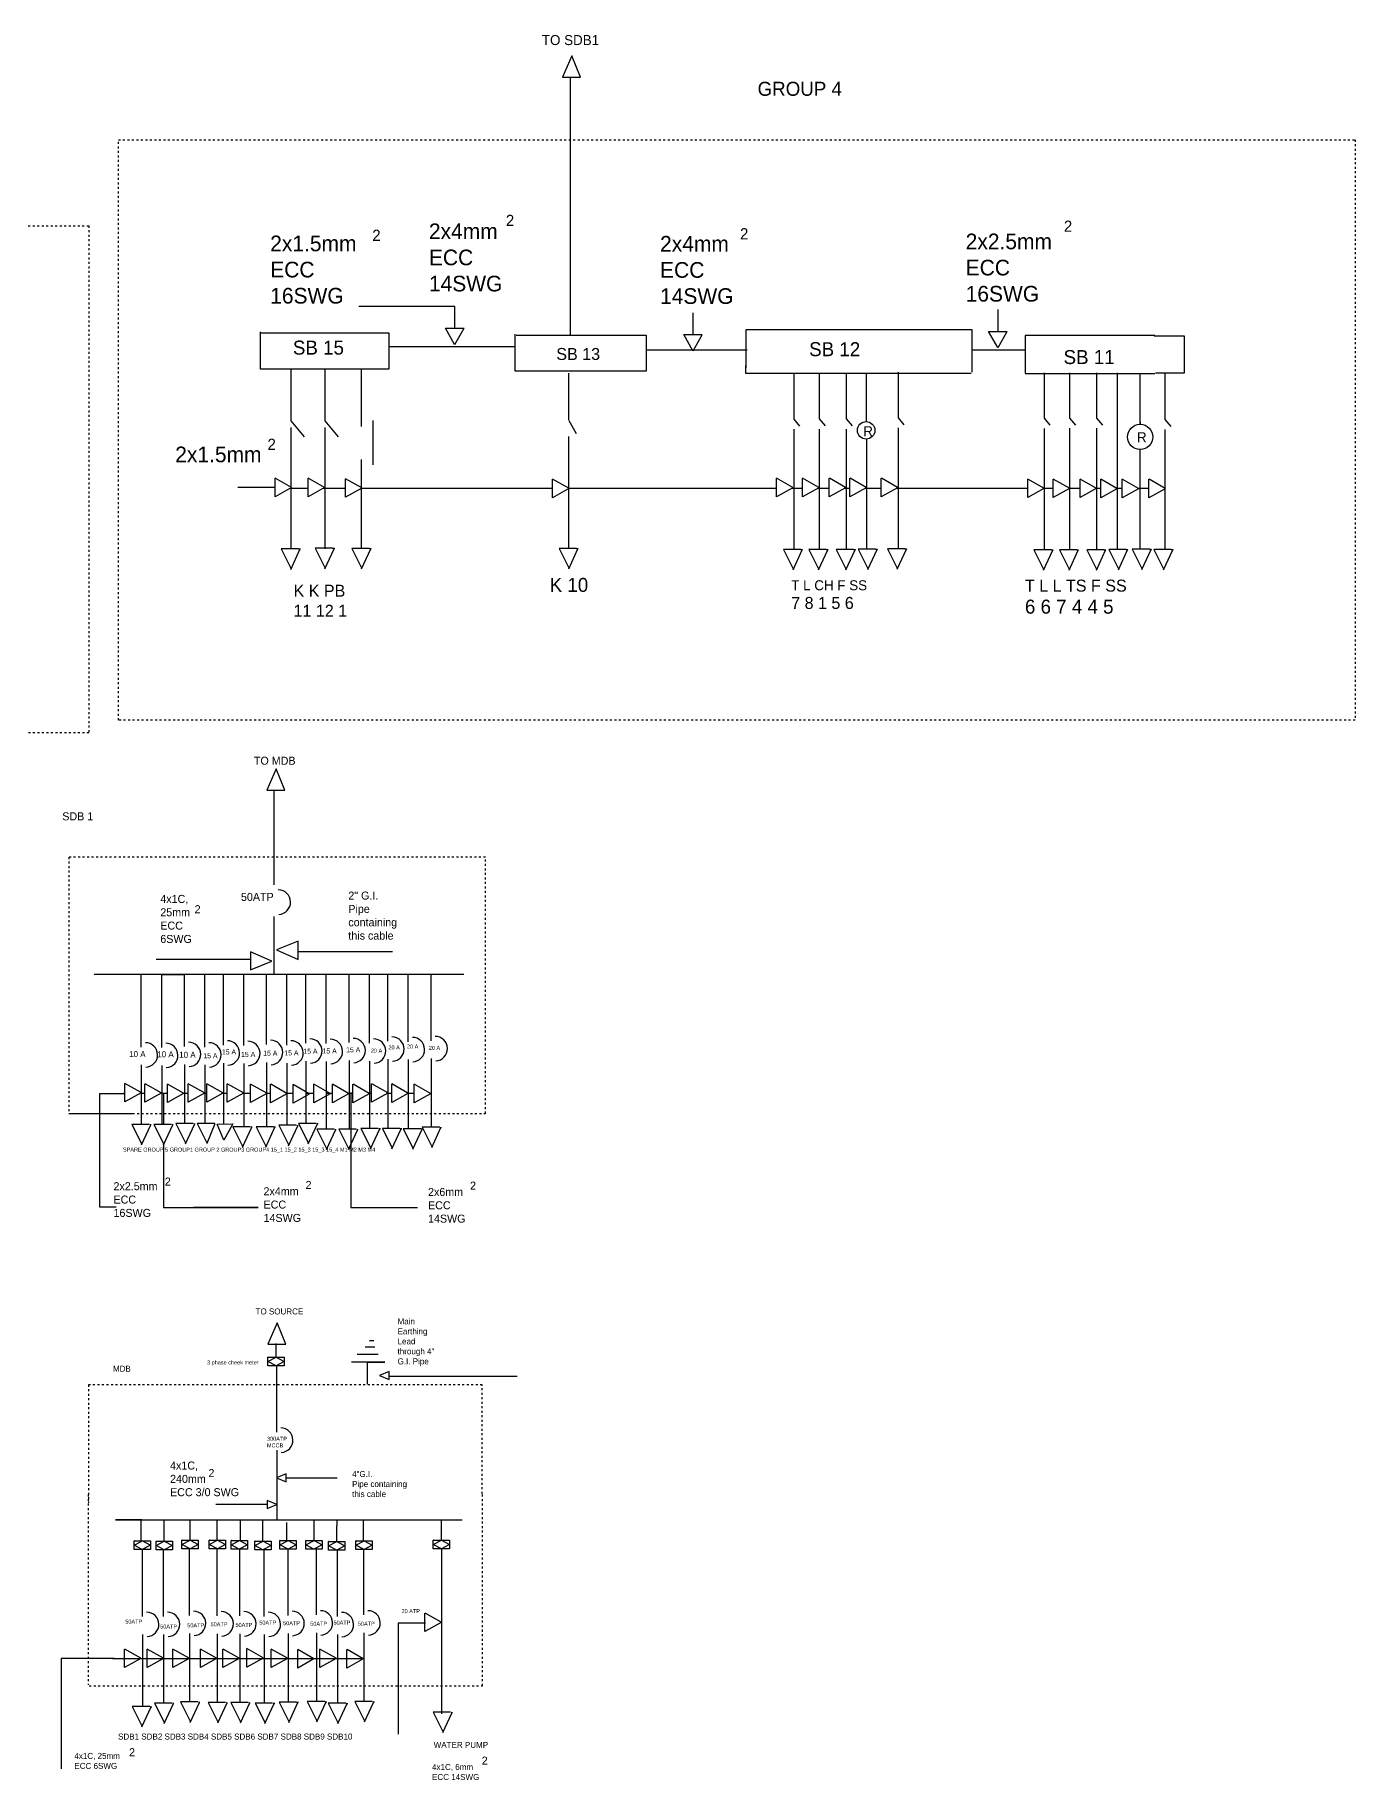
# Model space of a CAD drawing. Header units: inches. Extents: x 18 to 148, y -45 to 52.
# Drawn here: x 82.3 to 148.2, y -35.5 to 51.8 of the extents above; entities that cross this region are included whole.
import ezdxf

# ---------------------------------------------------------------- set-up
doc = ezdxf.new("R2010")
doc.units = ezdxf.units.IN
doc.header["$MEASUREMENT"] = 0
doc.linetypes.add('DOT2', pattern=[0.125, 0, -0.125])
doc.layers.add('Layer1', color=7, linetype='DOT2')

msp = doc.modelspace()

# ---------------------------------------------------------------- linework, layer by layer
for p, q in [((109.105, 50.713), (108.635, 49.645)), ((109.536, 49.645), (109.105, 50.713)), ((108.635, 49.645), (109.536, 49.645)), ((109.034, 39.765), (109.034, 49.663)), ((109.034, 36.756), (109.034, 39.765)), ((103.266, 38.189), (98.474, 38.189)), ((103.266, 37.089), (103.266, 38.189)), ((115.167, 36.772), (115.167, 37.872)), ((130.401, 36.93), (130.401, 38.031)), ((93.555, 35.055), (93.555, 36.914)), ((93.555, 36.876), (99.972, 36.876)), ((99.972, 36.876), (99.972, 35.055)), ((103.251, 36.287), (102.795, 37.099)), ((102.795, 37.099), (103.725, 37.099)), ((103.263, 36.287), (103.725, 37.093)), ((106.281, 34.95), (106.281, 36.799)), ((106.324, 36.756), (112.82, 36.756)), ((112.82, 36.756), (112.82, 34.95)), ((115.152, 35.97), (114.697, 36.782)), ((114.697, 36.782), (115.626, 36.782)), ((115.165, 35.97), (115.626, 36.776)), ((117.809, 35.118), (117.809, 37.041)), ((117.809, 37.041), (129.086, 37.041)), ((129.086, 37.041), (129.086, 34.898)), ((130.386, 36.129), (129.93, 36.941)), ((129.93, 36.941), (130.86, 36.941)), ((130.398, 36.129), (130.86, 36.934)), ((132.171, 36.73), (131.751, 36.73)), ((131.751, 36.73), (131.751, 34.846)), ((138.235, 36.729), (132.047, 36.729)), ((138.202, 36.712), (139.698, 36.712)), ((139.698, 36.712), (139.698, 34.844)), ((99.992, 36.182), (106.286, 36.182)), ((112.845, 36.023), (117.87, 36.023)), ((129.137, 36.023), (131.729, 36.023)), ((99.972, 35.055), (93.555, 35.055)), ((95.063, 35.025), (95.063, 32.462)), ((96.76, 35.025), (96.76, 32.462)), ((98.589, 35.043), (98.589, 32.184)), ((112.82, 34.95), (106.281, 34.95)), ((117.808, 34.832), (117.808, 35.23)), ((125.403, 34.894), (125.403, 32.626)), ((108.952, 32.504), (108.952, 34.858)), ((129.055, 34.832), (117.808, 34.832)), ((120.193, 34.822), (120.193, 32.554)), ((121.469, 34.833), (121.469, 32.565)), ((122.813, 34.834), (122.813, 32.566)), ((123.826, 32.451), (123.826, 34.834)), ((131.762, 34.841), (138.235, 34.841)), ((132.699, 34.864), (132.699, 32.597)), ((133.975, 34.875), (133.975, 32.608)), ((135.319, 34.876), (135.319, 32.608)), ((136.35, 34.875), (136.35, 26.07)), ((137.5, 32.328), (137.5, 34.82)), ((139.698, 34.844), (138.264, 34.844)), ((138.734, 34.811), (138.734, 32.543)), ((95.063, 32.462), (95.742, 31.671)), ((96.76, 32.462), (97.439, 31.671)), ((99.165, 32.492), (99.165, 30.272)), ((108.95, 32.493), (109.325, 31.833)), ((120.193, 32.554), (120.487, 32.203)), ((121.469, 32.565), (121.762, 32.214)), ((122.813, 32.566), (123.106, 32.214)), ((125.403, 32.626), (125.696, 32.274)), ((132.699, 32.597), (132.992, 32.245)), ((133.975, 32.608), (134.268, 32.256)), ((135.319, 32.608), (135.612, 32.257)), ((137.5, 32.395), (137.5, 32.328)), ((138.734, 32.543), (139.028, 32.191)), ((95.069, 32.144), (95.069, 26.07)), ((96.765, 32.144), (96.765, 26.07)), ((108.947, 31.685), (108.947, 26.07)), ((120.193, 32.046), (120.193, 26.07)), ((121.469, 32.057), (121.469, 26.07)), ((122.813, 32.058), (122.813, 26.07)), ((123.844, 28.849), (123.844, 31.559)), ((125.403, 32.118), (125.403, 26.07)), ((132.699, 32.088), (132.699, 26.07)), ((133.975, 32.099), (133.975, 26.07)), ((135.319, 32.1), (135.319, 26.07)), ((138.734, 32.035), (138.734, 26.07)), ((98.589, 30.541), (98.589, 26.07)), ((137.5, 26.07), (137.5, 31.033)), ((94.305, 29.134), (92.425, 29.134)), ((94.289, 28.675), (94.289, 29.605)), ((95.101, 29.131), (94.289, 28.675)), ((95.101, 29.143), (94.295, 29.605)), ((95.071, 29.099), (95.937, 29.099)), ((95.937, 28.675), (95.937, 29.605)), ((96.749, 29.131), (95.937, 28.675)), ((96.749, 29.143), (95.943, 29.605)), ((96.691, 29.099), (97.798, 29.099)), ((97.798, 28.649), (97.798, 29.578)), ((98.609, 29.104), (97.798, 28.649)), ((98.609, 29.117), (97.804, 29.578)), ((98.589, 29.099), (98.647, 29.099)), ((98.647, 29.099), (108.142, 29.099)), ((108.142, 28.629), (108.142, 29.558)), ((108.954, 29.084), (108.142, 28.629)), ((108.954, 29.097), (108.148, 29.558)), ((108.947, 29.099), (119.331, 29.099)), ((119.331, 28.673), (119.331, 29.603)), ((120.143, 29.128), (119.331, 28.673)), ((120.143, 29.141), (119.337, 29.603)), ((120.09, 29.099), (120.628, 29.099)), ((120.628, 28.673), (120.628, 29.603)), ((121.44, 29.128), (120.628, 28.673)), ((121.44, 29.141), (120.635, 29.603)), ((121.387, 29.099), (121.97, 29.099)), ((121.97, 28.673), (121.97, 29.603)), ((122.781, 29.128), (121.97, 28.673)), ((122.781, 29.141), (121.976, 29.603)), ((122.729, 29.099), (123.003, 29.099)), ((123.003, 28.673), (123.003, 29.603)), ((123.815, 29.128), (123.003, 28.673)), ((123.815, 29.141), (123.009, 29.603)), ((123.762, 29.099), (124.567, 29.099)), ((123.844, 26.07), (123.844, 28.867)), ((124.567, 28.673), (124.567, 29.603)), ((125.379, 29.128), (124.567, 28.673)), ((125.379, 29.141), (124.574, 29.603)), ((125.327, 29.099), (131.882, 29.099)), ((131.882, 28.63), (131.882, 29.56)), ((132.694, 29.086), (131.882, 28.63)), ((132.694, 29.098), (131.889, 29.56)), ((132.693, 29.099), (133.155, 29.099)), ((133.155, 28.63), (133.155, 29.56)), ((133.967, 29.086), (133.155, 28.63)), ((133.967, 29.098), (133.161, 29.56)), ((133.966, 29.099), (134.498, 29.099)), ((134.498, 28.63), (134.498, 29.56)), ((135.309, 29.086), (134.498, 28.63)), ((135.309, 29.098), (134.504, 29.56)), ((135.309, 29.099), (135.53, 29.099)), ((135.53, 28.623), (135.53, 29.552)), ((136.341, 29.078), (135.53, 28.623)), ((136.341, 29.091), (135.536, 29.552)), ((136.327, 29.099), (136.597, 29.099)), ((136.597, 28.622), (136.597, 29.552)), ((137.408, 29.077), (136.597, 28.622)), ((137.408, 29.09), (136.603, 29.552)), ((137.393, 29.099), (137.937, 29.099)), ((137.937, 28.622), (137.937, 29.552)), ((138.749, 29.078), (137.937, 28.622)), ((138.749, 29.09), (137.943, 29.552)), ((138.734, 29.099), (138.755, 29.099)), ((95.452, 26.065), (94.581, 26.065)), ((94.581, 26.065), (95.078, 25.071)), ((95.063, 25.047), (95.525, 26.047)), ((95.452, 26.065), (95.533, 26.065)), ((95.533, 26.065), (95.525, 26.047)), ((97.154, 26.1), (96.284, 26.1)), ((96.284, 26.1), (96.781, 25.105)), ((96.766, 25.081), (97.228, 26.081)), ((97.154, 26.1), (97.236, 26.1)), ((97.236, 26.1), (97.228, 26.081)), ((98.995, 26.088), (98.124, 26.088)), ((98.124, 26.088), (98.621, 25.094)), ((98.606, 25.07), (99.068, 26.07)), ((98.995, 26.088), (99.076, 26.088)), ((99.076, 26.088), (99.068, 26.07)), ((109.342, 26.088), (108.471, 26.088)), ((108.471, 26.088), (108.969, 25.094)), ((108.953, 25.07), (109.415, 26.07)), ((109.342, 26.088), (109.424, 26.088)), ((109.424, 26.088), (109.415, 26.07)), ((120.546, 26.038), (119.675, 26.038)), ((119.675, 26.038), (120.173, 25.044)), ((120.157, 25.02), (120.619, 26.019)), ((120.546, 26.038), (120.631, 26.038)), ((120.631, 26.038), (120.619, 26.019)), ((121.817, 26.038), (120.947, 26.038)), ((120.947, 26.038), (121.444, 25.044)), ((121.429, 25.02), (121.891, 26.019)), ((121.817, 26.038), (121.899, 26.038)), ((121.899, 26.038), (121.891, 26.019)), ((123.183, 26.038), (122.312, 26.038)), ((122.312, 26.038), (122.81, 25.044)), ((122.794, 25.02), (123.256, 26.019)), ((123.183, 26.038), (123.264, 26.038)), ((123.264, 26.038), (123.256, 26.019)), ((124.282, 26.053), (123.411, 26.053)), ((123.411, 26.053), (123.909, 25.059)), ((123.893, 25.035), (124.355, 26.035)), ((124.282, 26.053), (124.363, 26.053)), ((124.363, 26.053), (124.355, 26.035)), ((124.363, 26.053), (124.363, 26.053)), ((125.747, 26.074), (124.877, 26.074)), ((124.877, 26.074), (125.374, 25.08)), ((125.359, 25.056), (125.821, 26.056)), ((125.747, 26.074), (125.829, 26.074)), ((125.829, 26.074), (125.821, 26.056)), ((133.065, 26.019), (132.194, 26.019)), ((132.194, 26.019), (132.692, 25.025)), ((132.676, 25.001), (133.138, 26.001)), ((133.065, 26.019), (133.15, 26.019)), ((133.15, 26.019), (133.138, 26.001)), ((134.336, 26.019), (133.466, 26.019)), ((133.466, 26.019), (133.963, 25.025)), ((133.948, 25.001), (134.41, 26.001)), ((134.336, 26.019), (134.418, 26.019)), ((134.418, 26.019), (134.41, 26.001)), ((135.702, 26.019), (134.831, 26.019)), ((134.831, 26.019), (135.329, 25.025)), ((135.313, 25.001), (135.775, 26.001)), ((135.702, 26.019), (135.784, 26.019)), ((135.784, 26.019), (135.775, 26.001)), ((136.801, 26.035), (135.93, 26.035)), ((135.93, 26.035), (136.428, 25.041)), ((136.412, 25.017), (136.874, 26.017)), ((136.801, 26.035), (136.882, 26.035)), ((136.882, 26.035), (136.874, 26.017)), ((136.882, 26.035), (136.882, 26.035)), ((137.97, 26.054), (137.1, 26.054)), ((137.1, 26.054), (137.597, 25.059)), ((137.581, 25.035), (138.043, 26.035)), ((137.97, 26.054), (138.052, 26.054)), ((138.052, 26.054), (138.043, 26.035)), ((139.052, 26.033), (138.181, 26.033)), ((138.181, 26.033), (138.679, 25.039)), ((138.663, 25.015), (139.125, 26.015)), ((139.052, 26.033), (139.133, 26.033)), ((139.133, 26.033), (139.125, 26.015)), ((94.339, 15.074), (93.87, 14.005)), ((94.77, 14.005), (94.339, 15.074)), ((93.87, 14.005), (94.77, 14.005)), ((94.245, 9.288), (94.245, 14.005)), ((94.245, 4.843), (94.245, 7.705)), ((95.43, 6.457), (94.361, 6.025)), ((95.43, 5.556), (95.43, 6.457)), ((88.335, 5.561), (93.052, 5.561)), ((94.121, 5.467), (93.052, 5.936)), ((93.052, 5.936), (93.052, 5.036)), ((93.052, 5.036), (94.121, 5.467)), ((94.361, 6.025), (95.43, 5.556)), ((100.147, 5.931), (95.43, 5.931)), ((103.719, 4.806), (85.238, 4.806)), ((87.599, 4.515), (87.599, 4.802)), ((87.601, 1.175), (87.601, 4.519)), ((88.62, 1.151), (88.62, 4.495)), ((88.621, 4.458), (88.621, 4.805)), ((88.621, 4.805), (89.768, 4.805)), ((89.759, 4.526), (89.759, 4.809)), ((89.759, 1.199), (89.759, 4.543)), ((89.768, 4.805), (89.761, 4.805)), ((90.778, 1.175), (90.778, 4.519)), ((90.779, 4.511), (90.779, 4.809)), ((91.699, 1.272), (91.699, 4.616)), ((91.701, 4.57), (91.701, 4.804)), ((92.718, 4.594), (92.718, 4.799)), ((92.718, 1.248), (92.718, 4.591)), ((93.855, 4.643), (93.855, 4.809)), ((93.858, 1.296), (93.858, 4.64)), ((94.874, 4.599), (94.874, 4.804)), ((94.876, 1.272), (94.876, 4.616)), ((95.822, 1.369), (95.822, 4.713)), ((95.825, 4.716), (95.825, 4.809)), ((96.84, 4.692), (96.84, 4.799)), ((96.841, 1.345), (96.841, 4.688)), ((97.977, 4.736), (97.977, 4.799)), ((97.981, 1.393), (97.981, 4.737)), ((98.997, 4.707), (98.997, 4.809)), ((98.999, 1.369), (98.999, 4.713)), ((99.921, 1.466), (99.921, 4.81)), ((100.939, 1.441), (100.939, 4.785)), ((102.079, 1.49), (102.079, 4.834)), ((87.601, 0.278), (87.601, -2.689)), ((88.62, 0.254), (88.62, -2.689)), ((89.759, 0.303), (89.759, -2.647)), ((90.778, 0.278), (90.778, -2.647)), ((91.699, 0.375), (91.699, -2.678)), ((92.718, 0.351), (92.718, -2.812)), ((93.858, 0.4), (93.858, -2.812)), ((94.876, 0.375), (94.876, -2.738)), ((95.822, 0.472), (95.822, -2.64)), ((96.841, 0.448), (96.841, -2.936)), ((97.981, 0.496), (97.981, -2.936)), ((98.999, 0.472), (98.999, -2.894)), ((99.921, 0.569), (99.921, -2.894)), ((100.939, 0.545), (100.939, -2.908)), ((102.079, 0.593), (102.079, -2.837)), ((86.776, -1.572), (86.776, -0.642)), ((87.587, -1.104), (86.782, -0.642)), ((87.783, -1.588), (87.783, -0.658)), ((88.595, -1.12), (87.789, -0.658)), ((88.9, -1.603), (88.9, -0.674)), ((89.712, -1.135), (88.906, -0.674)), ((89.939, -1.588), (89.939, -0.658)), ((90.751, -1.12), (89.945, -0.658)), ((90.867, -1.588), (90.867, -0.658)), ((91.679, -1.12), (90.874, -0.658)), ((91.89, -1.588), (91.89, -0.658)), ((92.702, -1.12), (91.897, -0.658)), ((93.055, -1.603), (93.055, -0.674)), ((93.867, -1.135), (93.061, -0.674)), ((94.062, -1.619), (94.062, -0.689)), ((94.874, -1.151), (94.068, -0.689)), ((95.179, -1.635), (95.179, -0.705)), ((95.991, -1.167), (95.186, -0.705)), ((96.218, -1.619), (96.218, -0.689)), ((97.03, -1.151), (96.224, -0.689)), ((97.147, -1.619), (97.147, -0.689)), ((97.958, -1.151), (97.153, -0.689)), ((98.17, -1.619), (98.17, -0.689)), ((98.981, -1.151), (98.176, -0.689)), ((99.103, -1.587), (99.103, -0.657)), ((99.915, -1.119), (99.109, -0.657)), ((100.11, -1.603), (100.11, -0.673)), ((100.922, -1.135), (100.116, -0.673)), ((101.228, -1.619), (101.228, -0.689)), ((102.039, -1.151), (101.234, -0.689)), ((86.75, -1.157), (85.517, -1.157)), ((85.517, -1.157), (85.517, -6.814)), ((86.713, -1.124), (86.776, -1.124)), ((87.587, -1.116), (86.776, -1.572)), ((87.574, -1.124), (87.783, -1.124)), ((88.595, -1.132), (87.783, -1.588)), ((88.62, -1.124), (88.9, -1.124)), ((88.715, -1.123), (88.715, -2.689)), ((89.712, -1.148), (88.9, -1.603)), ((89.692, -1.124), (89.939, -1.124)), ((90.751, -1.132), (89.939, -1.588)), ((90.778, -1.124), (90.867, -1.124)), ((91.679, -1.132), (90.867, -1.588)), ((91.699, -1.124), (91.89, -1.124)), ((92.702, -1.132), (91.89, -1.588)), ((92.718, -1.124), (93.055, -1.124)), ((93.867, -1.148), (93.055, -1.603)), ((93.847, -1.124), (94.062, -1.124)), ((94.874, -1.164), (94.062, -1.619)), ((94.827, -1.124), (95.179, -1.124)), ((95.991, -1.179), (95.179, -1.635)), ((95.822, -1.124), (96.218, -1.124)), ((97.03, -1.164), (96.218, -1.619)), ((96.841, -1.124), (97.147, -1.124)), ((97.958, -1.164), (97.147, -1.619)), ((97.911, -1.124), (98.17, -1.124)), ((98.075, -1.09), (98.075, -6.848)), ((98.981, -1.164), (98.17, -1.619)), ((98.934, -1.124), (99.103, -1.124)), ((99.915, -1.132), (99.103, -1.587)), ((99.921, -1.124), (100.11, -1.124)), ((100.922, -1.147), (100.11, -1.603)), ((100.903, -1.124), (101.228, -1.124)), ((102.039, -1.163), (101.228, -1.619)), ((101.993, -1.124), (102.089, -1.124)), ((83.986, -2.146), (87.25, -2.146)), ((87.994, -2.689), (87.124, -2.689)), ((87.124, -2.689), (87.621, -3.683)), ((87.606, -3.707), (88.068, -2.707)), ((88.019, -2.687), (88.095, -2.698)), ((89.095, -2.689), (88.224, -2.689)), ((88.224, -2.689), (88.721, -3.683)), ((88.706, -3.707), (89.168, -2.707)), ((89.119, -2.687), (89.196, -2.698)), ((90.195, -2.647), (89.324, -2.647)), ((89.324, -2.647), (89.821, -3.641)), ((89.806, -3.665), (90.268, -2.665)), ((90.219, -2.645), (90.296, -2.657)), ((91.267, -2.647), (90.396, -2.647)), ((90.396, -2.647), (90.894, -3.641)), ((90.886, -3.632), (91.284, -2.652)), ((91.391, -2.681), (91.847, -2.671)), ((91.721, -3.486), (91.391, -2.681)), ((91.498, -2.681), (92.178, -2.671)), ((92.178, -2.671), (91.721, -3.486)), ((93.043, -2.812), (92.172, -2.812)), ((92.172, -2.812), (92.67, -3.806)), ((92.654, -3.83), (93.116, -2.83)), ((93.067, -2.81), (93.144, -2.822)), ((94.203, -2.812), (93.333, -2.812)), ((93.333, -2.812), (93.83, -3.806)), ((93.814, -3.83), (94.276, -2.83)), ((94.227, -2.81), (94.304, -2.822)), ((95.339, -2.738), (94.468, -2.738)), ((94.468, -2.738), (94.966, -3.732)), ((94.95, -3.756), (95.412, -2.756)), ((95.363, -2.736), (95.44, -2.748)), ((96.326, -2.64), (95.455, -2.64)), ((95.455, -2.64), (95.953, -3.634)), ((95.937, -3.658), (96.399, -2.658)), ((96.35, -2.637), (96.427, -2.649)), ((97.239, -2.936), (96.369, -2.936)), ((96.369, -2.936), (96.866, -3.93)), ((96.851, -3.954), (97.312, -2.954)), ((97.264, -2.933), (97.34, -2.945)), ((98.339, -2.936), (97.469, -2.936)), ((97.469, -2.936), (97.966, -3.93)), ((97.951, -3.954), (98.413, -2.954)), ((98.364, -2.933), (98.441, -2.945)), ((99.44, -2.894), (98.569, -2.894)), ((98.569, -2.894), (99.066, -3.888)), ((99.051, -3.912), (99.513, -2.912)), ((99.464, -2.891), (99.541, -2.903)), ((100.512, -2.894), (99.641, -2.894)), ((99.641, -2.894), (100.139, -3.888)), ((100.123, -3.912), (100.585, -2.912)), ((100.536, -2.891), (100.613, -2.903)), ((101.556, -2.908), (100.686, -2.908)), ((100.686, -2.908), (101.183, -3.902)), ((101.167, -3.926), (101.629, -2.926)), ((101.58, -2.905), (101.657, -2.917)), ((102.497, -2.837), (101.626, -2.837)), ((101.626, -2.837), (102.124, -3.831)), ((102.108, -3.855), (102.57, -2.855)), ((102.521, -2.835), (102.598, -2.846)), ((88.715, -3.67), (88.715, -6.848)), ((85.517, -6.814), (86.35, -6.814)), ((88.715, -6.848), (93.445, -6.848)), ((93.445, -6.848), (90.214, -6.848)), ((98.075, -6.848), (101.405, -6.848)), ((94.393, -12.606), (93.923, -13.675)), ((94.824, -13.675), (94.393, -12.606)), ((93.923, -13.675), (94.824, -13.675)), ((94.345, -14.348), (94.345, -13.643)), ((98.782, -13.801), (99.272, -13.801)), ((98.996, -13.495), (99.211, -13.495)), ((93.927, -14.761), (93.927, -14.328)), ((93.927, -14.544), (94.344, -14.328)), ((93.944, -14.328), (93.927, -14.328)), ((94.335, -14.761), (93.927, -14.544)), ((94.744, -14.761), (93.927, -14.761)), ((93.944, -14.328), (94.744, -14.328)), ((94.744, -14.544), (94.335, -14.761)), ((94.344, -14.328), (94.744, -14.544)), ((94.364, -18.077), (94.364, -14.733)), ((94.744, -14.328), (94.744, -14.761)), ((99.762, -14.567), (98.107, -14.567)), ((98.383, -14.169), (99.425, -14.169)), ((98.904, -15.669), (98.904, -14.567)), ((98.904, -14.567), (99.762, -14.567)), ((99.984, -15.043), (99.505, -15.236)), ((99.505, -15.236), (99.984, -15.447)), ((99.506, -15.235), (99.512, -15.235)), ((99.984, -15.447), (99.984, -15.043)), ((99.995, -15.271), (106.383, -15.271)), ((94.364, -18.973), (94.364, -22.46)), ((94.837, -20.159), (94.358, -20.353)), ((94.358, -20.353), (94.837, -20.563)), ((94.359, -20.352), (94.364, -20.352)), ((94.837, -20.563), (94.837, -20.159)), ((94.837, -20.352), (97.391, -20.352)), ((91.329, -21.672), (93.884, -21.672)), ((94.366, -21.695), (93.887, -21.485)), ((93.887, -21.485), (93.887, -21.889)), ((93.887, -21.889), (94.366, -21.695)), ((94.358, -21.698), (94.364, -21.698)), ((87.629, -22.46), (86.308, -22.46)), ((86.308, -22.46), (103.625, -22.46)), ((87.597, -23.499), (87.597, -22.447)), ((88.748, -23.505), (88.748, -22.447)), ((90.041, -23.489), (90.041, -22.463)), ((91.395, -23.465), (91.395, -22.46)), ((92.551, -22.517), (92.551, -22.462)), ((92.551, -22.462), (93.671, -22.462)), ((92.554, -23.489), (92.554, -22.518)), ((93.671, -22.462), (93.681, -22.462)), ((93.672, -22.6), (93.672, -22.461)), ((93.672, -23.516), (93.672, -22.591)), ((94.863, -23.491), (94.863, -22.588)), ((96.239, -22.687), (96.239, -22.461)), ((97.376, -22.762), (97.376, -22.459)), ((98.703, -22.784), (98.703, -22.464)), ((102.589, -23.03), (102.589, -22.461)), ((87.242, -23.932), (87.242, -23.499)), ((87.242, -23.715), (87.658, -23.499)), ((87.258, -23.499), (87.242, -23.499)), ((87.258, -23.499), (88.058, -23.499)), ((87.597, -22.742), (87.58, -22.742)), ((87.658, -23.499), (88.058, -23.715)), ((88.058, -23.499), (88.058, -23.932)), ((88.334, -23.949), (88.334, -23.516)), ((88.334, -23.733), (88.75, -23.516)), ((88.35, -23.516), (88.334, -23.516)), ((88.35, -23.516), (89.15, -23.516)), ((88.75, -23.516), (89.15, -23.733)), ((89.15, -23.516), (89.15, -23.949)), ((89.626, -23.907), (89.626, -23.474)), ((89.626, -23.691), (90.043, -23.474)), ((89.643, -23.474), (89.626, -23.474)), ((89.643, -23.474), (90.443, -23.474)), ((90.043, -23.474), (90.443, -23.691)), ((90.443, -23.474), (90.443, -23.907)), ((90.991, -23.908), (90.991, -23.475)), ((90.991, -23.692), (91.407, -23.475)), ((91.007, -23.475), (90.991, -23.475)), ((91.007, -23.475), (91.807, -23.475)), ((91.407, -23.475), (91.807, -23.692)), ((91.807, -23.475), (91.807, -23.908)), ((92.083, -23.925), (92.083, -23.492)), ((92.083, -23.709), (92.499, -23.492)), ((92.099, -23.492), (92.083, -23.492)), ((92.099, -23.492), (92.899, -23.492)), ((92.499, -23.492), (92.899, -23.709)), ((92.899, -23.492), (92.899, -23.925)), ((93.263, -23.95), (93.263, -23.517)), ((93.263, -23.734), (93.68, -23.517)), ((93.28, -23.517), (93.263, -23.517)), ((93.28, -23.517), (94.08, -23.517)), ((93.68, -23.517), (94.08, -23.734)), ((94.08, -23.517), (94.08, -23.95)), ((94.523, -23.92), (94.523, -23.487)), ((94.523, -23.704), (94.939, -23.487)), ((94.54, -23.487), (94.523, -23.487)), ((94.54, -23.487), (95.339, -23.487)), ((94.939, -23.487), (95.339, -23.704)), ((95.339, -23.487), (95.339, -23.92)), ((95.817, -23.924), (95.817, -23.491)), ((95.817, -23.707), (96.233, -23.491)), ((95.834, -23.491), (95.817, -23.491)), ((95.834, -23.491), (96.633, -23.491)), ((96.233, -23.491), (96.633, -23.707)), ((96.236, -23.491), (96.236, -22.687)), ((96.633, -23.491), (96.633, -23.924)), ((96.957, -23.97), (96.957, -23.538)), ((96.957, -23.754), (97.374, -23.538)), ((96.974, -23.538), (96.957, -23.538)), ((96.974, -23.538), (97.773, -23.538)), ((97.374, -23.538), (97.773, -23.754)), ((97.375, -23.527), (97.375, -22.76)), ((97.773, -23.538), (97.773, -23.97)), ((98.317, -23.937), (98.317, -23.504)), ((98.317, -23.721), (98.733, -23.504)), ((98.333, -23.504), (98.317, -23.504)), ((98.333, -23.504), (99.133, -23.504)), ((98.703, -23.482), (98.703, -22.778)), ((98.733, -23.504), (99.133, -23.721)), ((99.133, -23.504), (99.133, -23.937)), ((102.184, -23.907), (102.184, -23.474)), ((102.184, -23.691), (102.6, -23.474)), ((102.2, -23.474), (102.184, -23.474)), ((102.2, -23.474), (103, -23.474)), ((102.589, -23.473), (102.589, -23.018)), ((102.6, -23.474), (103, -23.691)), ((103, -23.474), (103, -23.907)), ((87.65, -23.932), (87.242, -23.715)), ((88.058, -23.932), (87.242, -23.932)), ((88.058, -23.715), (87.65, -23.932)), ((87.666, -27.286), (87.666, -23.942)), ((88.742, -23.949), (88.334, -23.733)), ((89.15, -23.949), (88.334, -23.949)), ((88.709, -27.287), (88.709, -23.943)), ((89.15, -23.733), (88.742, -23.949)), ((90.034, -23.907), (89.626, -23.691)), ((90.443, -23.907), (89.626, -23.907)), ((90.009, -27.232), (90.009, -23.926)), ((90.443, -23.691), (90.034, -23.907)), ((91.399, -23.908), (90.991, -23.692)), ((91.807, -23.908), (90.991, -23.908)), ((91.392, -27.26), (91.392, -23.916)), ((91.807, -23.692), (91.399, -23.908)), ((92.491, -23.925), (92.083, -23.709)), ((92.899, -23.925), (92.083, -23.925)), ((92.899, -23.709), (92.491, -23.925)), ((92.526, -27.26), (92.526, -23.926)), ((93.672, -23.95), (93.263, -23.734)), ((94.08, -23.95), (93.263, -23.95)), ((94.08, -23.734), (93.672, -23.95)), ((93.744, -27.287), (93.744, -23.943)), ((94.931, -23.92), (94.523, -23.704)), ((95.339, -23.92), (94.523, -23.92)), ((95.339, -23.704), (94.931, -23.92)), ((94.933, -27.239), (94.933, -23.92)), ((96.225, -23.924), (95.817, -23.707)), ((96.633, -23.924), (95.817, -23.924)), ((96.633, -23.707), (96.225, -23.924)), ((96.344, -27.211), (96.344, -23.909)), ((97.365, -23.97), (96.957, -23.754)), ((97.773, -23.97), (96.957, -23.97)), ((97.773, -23.754), (97.365, -23.97)), ((97.395, -27.294), (97.395, -23.95)), ((98.725, -23.937), (98.317, -23.721)), ((99.133, -23.937), (98.317, -23.937)), ((98.722, -27.211), (98.722, -23.926)), ((99.133, -23.721), (98.725, -23.937)), ((102.592, -23.907), (102.184, -23.691)), ((103, -23.907), (102.184, -23.907)), ((103, -23.691), (102.592, -23.907)), ((102.602, -23.92), (102.602, -32.157)), ((101.789, -27.615), (100.437, -27.615)), ((100.437, -27.615), (100.437, -33.174)), ((101.766, -28.043), (101.766, -27.113)), ((102.578, -27.587), (101.766, -28.043)), ((102.578, -27.575), (101.773, -27.113)), ((87.666, -28.183), (87.666, -31.769)), ((88.709, -28.184), (88.709, -31.614)), ((90.009, -28.128), (90.009, -31.559)), ((91.392, -28.156), (91.392, -31.586)), ((92.526, -28.156), (92.526, -31.586)), ((93.744, -28.184), (93.744, -31.614)), ((94.933, -28.135), (94.933, -31.566)), ((96.344, -28.108), (96.344, -31.538)), ((97.395, -28.191), (97.395, -31.621)), ((98.722, -28.108), (98.722, -31.538)), ((86.247, -29.378), (83.592, -29.378)), ((83.592, -29.378), (83.592, -34.905)), ((86.164, -29.381), (98.623, -29.381)), ((86.765, -29.84), (86.765, -28.911)), ((87.577, -29.385), (86.765, -29.84)), ((87.577, -29.372), (86.772, -28.911)), ((87.892, -29.84), (87.892, -28.911)), ((88.703, -29.385), (87.892, -29.84)), ((88.703, -29.372), (87.898, -28.911)), ((89.175, -29.84), (89.175, -28.911)), ((89.987, -29.385), (89.175, -29.84)), ((89.987, -29.372), (89.182, -28.911)), ((90.549, -29.84), (90.549, -28.911)), ((91.361, -29.385), (90.549, -29.84)), ((91.361, -29.372), (90.556, -28.911)), ((91.676, -29.84), (91.676, -28.911)), ((92.487, -29.385), (91.676, -29.84)), ((92.487, -29.372), (91.682, -28.911)), ((92.869, -29.818), (92.869, -28.888)), ((93.681, -29.362), (92.869, -29.818)), ((93.681, -29.35), (92.876, -28.888)), ((94.086, -29.84), (94.086, -28.911)), ((94.897, -29.385), (94.086, -29.84)), ((94.897, -29.372), (94.092, -28.911)), ((95.415, -29.863), (95.415, -28.933)), ((96.226, -29.407), (95.415, -29.863)), ((96.226, -29.395), (95.421, -28.933)), ((96.518, -29.84), (96.518, -28.911)), ((97.33, -29.385), (96.518, -29.84)), ((97.33, -29.372), (96.524, -28.911)), ((97.87, -29.863), (97.87, -28.933)), ((98.681, -29.407), (97.87, -29.863)), ((98.681, -29.395), (97.876, -28.933)), ((88.021, -31.787), (87.15, -31.787)), ((87.15, -31.787), (87.648, -32.781)), ((87.632, -32.805), (88.094, -31.805)), ((88.045, -31.784), (88.122, -31.796)), ((89.127, -31.614), (88.257, -31.614)), ((88.257, -31.614), (88.754, -32.608)), ((88.738, -32.632), (89.2, -31.632)), ((89.151, -31.612), (89.228, -31.623)), ((90.427, -31.559), (89.557, -31.559)), ((89.557, -31.559), (90.054, -32.553)), ((90.038, -32.577), (90.5, -31.577)), ((90.451, -31.556), (90.528, -31.568)), ((91.81, -31.586), (90.94, -31.586)), ((90.94, -31.586), (91.437, -32.581)), ((91.421, -32.604), (91.883, -31.605)), ((91.834, -31.584), (91.911, -31.596)), ((92.944, -31.586), (92.074, -31.586)), ((92.074, -31.586), (92.571, -32.581)), ((92.555, -32.604), (93.017, -31.605)), ((92.969, -31.584), (93.045, -31.596)), ((94.161, -31.614), (93.291, -31.614)), ((93.291, -31.614), (93.788, -32.608)), ((93.773, -32.632), (94.234, -31.632)), ((94.186, -31.612), (94.262, -31.623)), ((95.351, -31.566), (94.48, -31.566)), ((94.48, -31.566), (94.978, -32.56)), ((94.962, -32.584), (95.424, -31.584)), ((95.375, -31.563), (95.452, -31.575)), ((96.761, -31.538), (95.891, -31.538)), ((95.891, -31.538), (96.388, -32.532)), ((96.373, -32.556), (96.835, -31.556)), ((96.786, -31.536), (96.863, -31.547)), ((97.813, -31.621), (96.942, -31.621)), ((96.942, -31.621), (97.439, -32.615)), ((97.424, -32.639), (97.886, -31.639)), ((97.837, -31.619), (97.914, -31.63)), ((99.14, -31.538), (98.27, -31.538)), ((98.27, -31.538), (98.767, -32.532)), ((98.751, -32.556), (99.213, -31.556)), ((99.165, -31.536), (99.241, -31.547)), ((103.052, -32.068), (102.182, -32.068)), ((102.182, -32.068), (102.679, -33.062)), ((102.663, -33.086), (103.125, -32.086)), ((103.076, -32.066), (103.153, -32.077))]:
    msp.add_line(p, q)
for centre, radius in [((123.808, 31.996), 0.437), ((137.5, 31.664), 0.631)]:
    msp.add_circle(centre, radius)
for centre in [(94.444, 8.415), (87.801, 0.78), (88.82, 0.756), (89.96, 0.804), (90.978, 0.78), (91.9, 0.877), (92.919, 0.853), (94.058, 0.901), (95.077, 0.877), (96.023, 0.974), (97.041, 0.95), (98.181, 0.998), (99.2, 0.974), (100.121, 1.071), (101.14, 1.047), (102.28, 1.095), (94.565, -18.472), (90.21, -27.627), (95.133, -27.634), (96.544, -27.606), (98.923, -27.606), (87.866, -27.681), (88.91, -27.682), (91.593, -27.654), (92.727, -27.654), (93.944, -27.682), (97.595, -27.689)]:
    msp.add_arc(centre, 0.611, 272.60481, 90)
at = {"layer": 'Layer1'}
for p, q in [((86.453, 46.521), (148.236, 46.521)), ((86.453, 17.509), (86.453, 46.521)), ((148.236, 46.521), (148.236, 17.509)), ((63.048, 42.216), (84.981, 42.216)), ((84.981, 42.216), (84.981, 16.885)), ((148.236, 17.509), (86.453, 17.509)), ((84.981, 16.885), (63.048, 16.885)), ((104.794, 10.667), (83.986, 10.667)), ((83.986, 10.667), (83.986, -2.146)), ((104.794, -2.15), (104.794, 10.667)), ((85.813, -2.15), (104.794, -2.15)), ((104.636, -15.7), (84.957, -15.7)), ((84.957, -15.7), (84.957, -21.611)), ((104.636, -21.151), (104.636, -15.7)), ((84.952, -21.195), (84.952, -30.7)), ((104.641, -30.744), (104.641, -21.195)), ((84.997, -30.744), (104.641, -30.744))]:
    msp.add_line(p, q, dxfattribs=at)

# ---------------------------------------------------------------- texts
at = {"attachment_point": 1}
for s, insert, char_height, width in [('TO SDB1 ', (107.609, 51.75), 0.5, 3.64214), ('GROUP 4', (118.387, 49.414), 0.7, 13.99783), ('2', (105.812, 42.767), 0.56, 5.86241), ('2', (99.139, 42.019), 0.56, 5.86241), ('2x4mm\\PECC\\P14SWG', (101.967, 42.335), 0.784, 8.28823), ('2', (117.509, 42.097), 0.56, 5.86241), ('2', (133.688, 42.476), 0.56, 5.86241), ('2x1.5mm\\PECC\\P16SWG', (94.039, 41.728), 0.784, 8.28823), ('2x4mm\\PECC\\P14SWG', (113.515, 41.71), 0.784, 8.28823), ('2x2.5mm\\PECC\\P16SWG', (128.782, 41.827), 0.784, 8.28823), ('SB 15', (95.173, 36.48), 0.7, 3.14212), ('SB 13', (108.332, 36.11), 0.6, 3.53819), ('SB 12', (120.963, 36.401), 0.7, 6.12581), ('SB 11', (133.674, 36.007), 0.7, 3.98706), ('2', (93.905, 31.576), 0.56, 5.86241), ('R', (123.666, 32.202), 0.5, 0.37459), ('R', (137.339, 31.903), 0.5, 0.37459), ('2x1.5mm', (89.294, 31.183), 0.784, 8.28823), ('K 10', (108.001, 24.62), 0.7, 2.38724), ('T L CH F SS\\P{\\H1.2x;7 8 1 5 6}', (120.068, 24.502), 0.5, 7.25125), ('T L L TS F SS\\P{\\H1.167x;6 6 7 4 4 5}', (131.743, 24.533), 0.6, 8.86264), ('K K PB \\P11 12 1', (95.204, 24.278), 0.6, 5.61002), ('TO MDB', (93.225, 15.684), 0.4, 3.49736), ('SDB 1', (83.652, 12.903), 0.4, 3.79714), ('4x1C, \\P25mm\\PECC\\P6SWG', (88.549, 8.776), 0.4, 5.2627), ('50ATP', (92.579, 8.876), 0.4, 2.42285), ('2" G.I.\\PPipe\\Pcontaining\\Pthis cable ', (97.942, 8.943), 0.4, 5.52916), ('10 A', (86.99, 0.972), 0.3, 1.26039), ('10 A', (88.394, 0.96), 0.3, 1.26039), ('10 A', (89.489, 0.936), 0.3, 1.26039), ('15 A', (91.623, 1.054), 0.25, 1.04432), ('15 A', (92.584, 0.934), 0.25, 1.04432), ('15 A', (93.688, 0.994), 0.25, 1.04432), ('15 A', (94.744, 1.006), 0.25, 1.04432), ('15 A', (95.693, 1.09), 0.25, 1.04432), ('15 A', (96.653, 1.102), 0.25, 1.04432), ('15 A', (97.832, 1.162), 0.25, 1.04432), ('20 A', (99.068, 1.092), 0.2, 0.82825), ('20 A', (99.944, 1.256), 0.2, 0.82825), ('20 A', (100.869, 1.304), 0.2, 0.82825), ('20 A', (101.961, 1.232), 0.2, 0.82825), ('15 A', (90.699, 0.862), 0.25, 1.04432), ('SPARE GROUP 5 GROUP1 GROUP 2 GROUP3 GROUP4 15_1 15_2 15_3 15_3 15_4 M1 M2 M3 M4 ', (86.683, -3.852), 0.2, 16.72073), ('2x2.5mm\\PECC\\P16SWG', (86.211, -5.582), 0.4, 5.2627), ('2x4mm\\PECC\\P14SWG', (93.706, -5.833), 0.4, 5.2627), ('2x6mm\\PECC\\P14SWG', (101.923, -5.868), 0.4, 5.2627), ('TO SOURCE ', (93.307, -11.89), 0.3, 2.75873), ('Main\\PEarthing^JLead\\Pthrough 4" ^JG.I. Pipe', (100.401, -12.385), 0.3, 4.1994), ('MDB', (86.183, -14.751), 0.3, 3.27982), ('3 phase cheek meter', (90.882, -14.489), 0.2, 3.18699), ('300ATP\\PMCCB', (93.877, -18.303), 0.2, 1.13414), ('4x1C, \\P240mm\\PECC 3/0 SWG', (89.036, -19.54), 0.4, 5.64193), ('4"G.I.^JPipe containing this cable ', (98.132, -20.015), 0.3, 2.81327), ('20 ATP', (100.602, -26.918), 0.2, 1.10642), ('50ATP', (86.8, -27.443), 0.2, 0.99578), ('50ATP', (88.543, -27.686), 0.2, 0.99578), ('50ATP', (89.898, -27.63), 0.2, 0.99578), ('50ATP', (91.06, -27.575), 0.2, 0.99578), ('50ATP', (92.304, -27.603), 0.2, 0.99578), ('50ATP', (93.494, -27.492), 0.2, 0.99578), ('50ATP', (94.683, -27.52), 0.2, 0.99578), ('50ATP', (96.039, -27.547), 0.2, 0.99578), ('50ATP', (97.2, -27.492), 0.2, 0.99578), ('50ATP', (98.417, -27.547), 0.2, 0.99578), ('SDB1 SDB2 SDB3 SDB4 SDB5 SDB6 SDB7 SDB8 SDB9 SDB10', (86.44, -33.136), 0.3, 14.66002), ('WATER PUMP', (102.207, -33.551), 0.3, 3.42989), ('4x1C, 25mm\\PECC 6SWG', (84.256, -34.103), 0.3, 3.40223), ('4x1C, 6mm\\PECC 14SWG', (102.124, -34.658), 0.3, 3.40223)]:
    msp.add_mtext(s, dxfattribs=dict(at, insert=insert, char_height=char_height, width=width))
at = {"layer": 'Layer1', "char_height": 0.4, "width": 0.28, "attachment_point": 1}
for insert in [(90.263, 8.263), (88.775, -5.349), (95.806, -5.517), (104.023, -5.551), (90.954, -19.917), (86.99, -33.867), (104.608, -34.287)]:
    msp.add_mtext('2', dxfattribs=dict(at, insert=insert))

doc.saveas('drawing.dxf')
